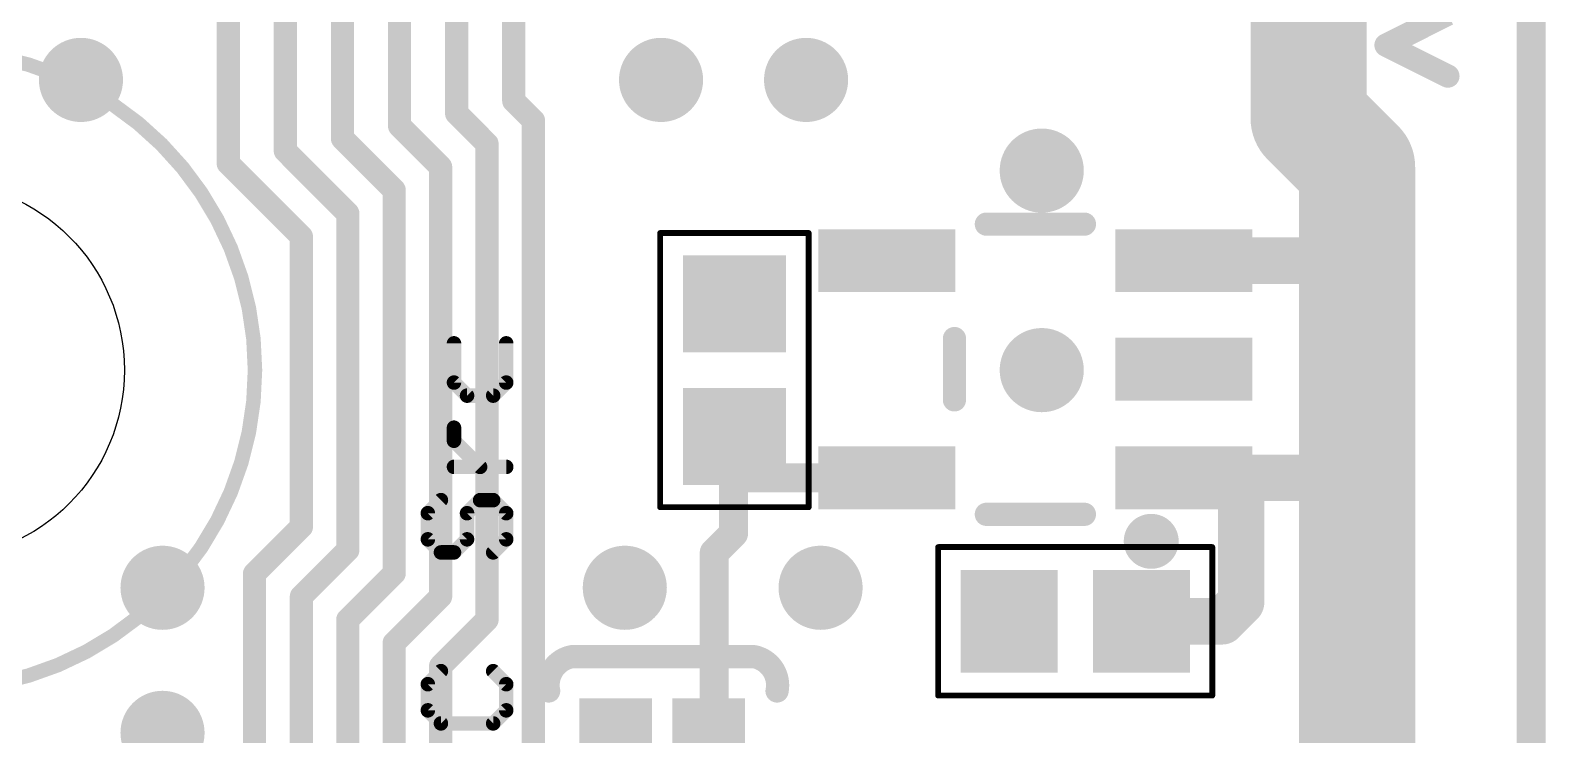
# Model space of a CAD drawing. Extents: x -0.3 to 20.6, y -0.3 to 38.4.
# Drawn here: x 7.18 to 20.45, y 23.48 to 29.64 of the extents above; entities that cross this region are included whole.
import ezdxf

# ---------------------------------------------------------------- set-up
doc = ezdxf.new("R2010")
doc.units = 0
for name, color, linetype in [('1', 12, 'CONTINUOUS'), ('16', 132, 'CONTINUOUS'), ('18', 110, 'CONTINUOUS'), ('20', 53, 'CONTINUOUS'), ('21', 41, 'CONTINUOUS'), ('39', 12, 'CONTINUOUS')]:
    doc.layers.add(name, color=color, linetype=linetype)

# ---------------------------------------------------------------- blocks, each defined once
blk = doc.blocks.new('RECT')
blk.add_solid([(-0.5, -0.5), (0.5, -0.5), (-0.5, 0.5), (0.5, 0.5)])
blk = doc.blocks.new('ROUNDV')
at = {"const_width": 0.5}
blk.add_lwpolyline([(0, -0.25, 1), (0, 0.25, 1), (0, -0.25)], format="xyb", dxfattribs=at)

msp = doc.modelspace()

# ---------------------------------------------------------------- linework, layer by layer
at = {"layer": '1'}
for points, const_width in [([(20.32, 0), (20.32, 38.1)], 0.254), ([(18.3704, 30.4721), (18.3704, 28.8736)], 1.016), ([(8.91, 30.7), (8.91, 28.4788)], 0.2032), ([(9.41, 30.7), (9.41, 28.5884)], 0.2032), ([(9.91, 30.7), (9.91, 28.698)], 0.2032), ([(10.41, 30.7), (10.41, 28.8076)], 0.2032), ([(10.91, 30.7), (10.91, 28.9172)], 0.2032), ([(11.41, 30.7), (11.41, 29.0268)], 0.2032), ([(18.3704, 28.8736), (18.796, 28.448)], 1.016), ([(11.41, 29.0268), (11.5824, 28.8544)], 0.2032), ([(10.91, 28.9172), (11.176, 28.6512)], 0.2032), ([(11.5824, 28.8544), (11.5824, 23.3426)], 0.2032), ([(18.796, 28.448), (18.796, 27.686)], 1.016), ([(9.91, 28.698), (10.3632, 28.2448)], 0.2032), ([(10.41, 28.8076), (10.7696, 28.448)], 0.2032), ([(9.41, 28.5884), (9.9568, 28.0416)], 0.2032), ([(11.176, 24.4856), (11.176, 28.6512)], 0.2032), ([(8.91, 28.4788), (9.5504, 27.8384)], 0.2032), ([(10.7696, 24.6888), (10.7696, 28.448)], 0.2032), ([(10.3632, 24.892), (10.3632, 28.2448)], 0.2032), ([(9.9568, 28.0416), (9.9568, 25.0952)], 0.2032), ([(18.796, 27.686), (18.796, 25.654)], 1.016), ([(9.5504, 27.8384), (9.5504, 25.2984)], 0.2032), ([(17.2783, 27.6279), (18.7379, 27.6279)], 0.4064), ([(18.7379, 27.6279), (18.796, 27.686)], 0.254), ([(13.705, 25.7279), (13.3429, 26.09)], 0.254), ([(18.796, 25.654), (18.796, 22.225)], 1.016), ([(17.78, 25.7279), (18.7221, 25.7279)], 0.4064), ([(17.78, 24.638), (17.78, 25.7279)], 0.4064), ([(13.335, 25.654), (13.335, 25.2413)], 0.254), ([(13.4089, 25.7279), (13.335, 25.654)], 0.2032), ([(13.705, 25.7279), (13.4089, 25.7279)], 0.254), ([(14.6781, 25.7279), (13.705, 25.7279)], 0.254), ([(17.2783, 25.7279), (17.78, 25.7279)], 0.254), ([(18.7221, 25.7279), (18.796, 25.654)], 0.254), ([(9.5504, 25.2984), (9.14, 24.888)], 0.2032), ([(13.335, 25.2413), (13.1659, 25.0721)], 0.254), ([(9.5504, 24.6888), (9.9568, 25.0952)], 0.2032), ([(13.1659, 25.0721), (13.1659, 23.1616)], 0.254), ([(9.14, 24.888), (9.14, 20.78)], 0.2032), ([(9.9568, 24.4856), (10.3632, 24.892)], 0.2032), ([(17.6133, 24.4713), (17.78, 24.638)], 0.4064), ([(9.5504, 21.5392), (9.5504, 24.6888)], 0.2032), ([(10.3632, 24.2824), (10.7696, 24.6888)], 0.2032), ([(9.9568, 21.7424), (9.9568, 24.4856)], 0.2032), ([(10.7696, 24.0792), (11.176, 24.4856)], 0.2032), ([(16.9074, 24.4713), (17.6133, 24.4713)], 0.4064), ([(10.3632, 21.9456), (10.3632, 24.2824)], 0.2032), ([(10.7696, 22.1488), (10.7696, 24.0792)], 0.2032), ([(8.64, 23.1894), (8.3344, 23.495)], 0.254)]:
    msp.add_lwpolyline(points, dxfattribs=dict(at, const_width=const_width))
for points, const_width in [([(18.55, 29.0532, 1), (18.1908, 28.694)], 0.508), ([(11.4459, 29.0627, 1), (11.3741, 28.9909)], 0.1016), ([(11.3592, 29.0268, 1), (11.4608, 29.0268)], 0.1016), ([(18.1164, 28.8736, 1), (18.6244, 28.8736)], 0.508), ([(10.9459, 28.9531, 1), (10.8741, 28.8813)], 0.1016), ([(10.8592, 28.9172, 1), (10.9608, 28.9172)], 0.1016), ([(11.6332, 28.8544, 1), (11.5316, 28.8544)], 0.1016), ([(11.5465, 28.8185, 1), (11.6183, 28.8903)], 0.1016), ([(19.05, 28.448, 1), (18.542, 28.448)], 0.508), ([(9.9459, 28.7339, 1), (9.8741, 28.6621)], 0.1016), ([(10.4459, 28.8435, 1), (10.3741, 28.7717)], 0.1016), ([(10.3592, 28.8076, 1), (10.4608, 28.8076)], 0.1016), ([(18.6164, 28.2684, 1), (18.9756, 28.6276)], 0.508), ([(9.4459, 28.6243, 1), (9.3741, 28.5525)], 0.1016), ([(9.8592, 28.698, 1), (9.9608, 28.698)], 0.1016), ([(11.2268, 28.6512, 1), (11.1252, 28.6512)], 0.1016), ([(11.1401, 28.6153, 1), (11.2119, 28.6871)], 0.1016), ([(8.9459, 28.5147, 1), (8.8741, 28.4429)], 0.1016), ([(9.3592, 28.5884, 1), (9.4608, 28.5884)], 0.1016), ([(10.8204, 28.448, 1), (10.7188, 28.448)], 0.1016), ([(10.7337, 28.4121, 1), (10.8055, 28.4839)], 0.1016), ([(8.8592, 28.4788, 1), (8.9608, 28.4788)], 0.1016), ([(10.414, 28.2448, 1), (10.3124, 28.2448)], 0.1016), ([(10.3273, 28.2089, 1), (10.3991, 28.2807)], 0.1016), ([(10.0076, 28.0416, 1), (9.906, 28.0416)], 0.1016), ([(19.05, 27.686, 1), (18.542, 27.686)], 0.508), ([(9.9209, 28.0057, 1), (9.9927, 28.0775)], 0.1016), ([(9.6012, 27.8384, 1), (9.4996, 27.8384)], 0.1016), ([(9.5145, 27.8025, 1), (9.5863, 27.8743)], 0.1016), ([(18.542, 27.686, 1), (19.05, 27.686)], 0.508), ([(17.2783, 27.7295, 1), (17.2783, 27.5263)], 0.2032), ([(18.693, 27.6728, 1), (18.7828, 27.583)], 0.127), ([(18.7379, 27.5263, 1), (18.7379, 27.7295)], 0.2032), ([(18.8409, 27.6411, 1), (18.7511, 27.7309)], 0.127), ([(13.3878, 26.1349, 1), (13.298, 26.0451)], 0.127), ([(19.05, 25.654, 1), (18.542, 25.654)], 0.508), ([(17.78, 25.8295, 1), (17.78, 25.6263)], 0.2032), ([(17.8816, 25.7279, 1), (17.6784, 25.7279)], 0.2032), ([(18.542, 25.654, 1), (19.05, 25.654)], 0.508), ([(18.7221, 25.6263, 1), (18.7221, 25.8295)], 0.2032), ([(13.3985, 25.654, 1), (13.2715, 25.654)], 0.127), ([(13.4089, 25.7914, 1), (13.4089, 25.6644)], 0.127), ([(13.4449, 25.692, 1), (13.373, 25.7639)], 0.1016), ([(13.705, 25.7914, 1), (13.705, 25.6644)], 0.127), ([(13.6601, 25.683, 1), (13.7499, 25.7728)], 0.127), ([(13.705, 25.6644, 1), (13.705, 25.7914)], 0.127), ([(14.6781, 25.6644, 1), (14.6781, 25.7914)], 0.127), ([(17.2783, 25.7914, 1), (17.2783, 25.6644)], 0.127), ([(17.78, 25.6644, 1), (17.78, 25.7914)], 0.127), ([(18.767, 25.7728, 1), (18.6772, 25.683)], 0.127), ([(18.7511, 25.6091, 1), (18.8409, 25.6989)], 0.127), ([(13.2991, 25.6899, 1), (13.3709, 25.6181)], 0.1016), ([(9.4996, 25.2984, 1), (9.6012, 25.2984)], 0.1016), ([(9.5863, 25.2625, 1), (9.5145, 25.3343)], 0.1016), ([(13.3799, 25.1963, 1), (13.2901, 25.2862)], 0.127), ([(13.2715, 25.2413, 1), (13.3985, 25.2413)], 0.127), ([(9.906, 25.0952, 1), (10.0076, 25.0952)], 0.1016), ([(9.9927, 25.0593, 1), (9.9209, 25.1311)], 0.1016), ([(13.2294, 25.0721, 1), (13.1024, 25.0721)], 0.127), ([(13.121, 25.117, 1), (13.2108, 25.0272)], 0.127), ([(9.1908, 24.888, 1), (9.0892, 24.888)], 0.1016), ([(9.1041, 24.9239, 1), (9.1759, 24.8521)], 0.1016), ([(10.3991, 24.8561, 1), (10.3273, 24.9279)], 0.1016), ([(10.3124, 24.892, 1), (10.414, 24.892)], 0.1016), ([(17.8518, 24.5662, 1), (17.7082, 24.7098)], 0.2032), ([(9.6012, 24.6888, 1), (9.4996, 24.6888)], 0.1016), ([(9.5145, 24.7247, 1), (9.5863, 24.6529)], 0.1016), ([(10.7188, 24.6888, 1), (10.8204, 24.6888)], 0.1016), ([(10.8055, 24.6529, 1), (10.7337, 24.7247)], 0.1016), ([(17.6784, 24.638, 1), (17.8816, 24.638)], 0.2032), ([(10.0076, 24.4856, 1), (9.906, 24.4856)], 0.1016), ([(9.9209, 24.5215, 1), (9.9927, 24.4497)], 0.1016), ([(11.2119, 24.4497, 1), (11.1401, 24.5215)], 0.1016), ([(16.9074, 24.5729, 1), (16.9074, 24.3697)], 0.2032), ([(17.5415, 24.5432, 1), (17.6852, 24.3995)], 0.2032), ([(17.6133, 24.3697, 1), (17.6133, 24.5729)], 0.2032), ([(11.1252, 24.4856, 1), (11.2268, 24.4856)], 0.1016), ([(10.414, 24.2824, 1), (10.3124, 24.2824)], 0.1016), ([(10.3273, 24.3183, 1), (10.3991, 24.2465)], 0.1016), ([(10.8204, 24.0792, 1), (10.7188, 24.0792)], 0.1016), ([(10.7337, 24.1151, 1), (10.8055, 24.0433)], 0.1016), ([(8.3793, 23.5399, 1), (8.2895, 23.4501)], 0.127)]:
    msp.add_lwpolyline(points, format="xyb", dxfattribs=dict(at, const_width=const_width))
at = {"layer": '16'}
for points, const_width in [([(20.32, 0), (20.32, 38.1)], 0.254), ([(19.0484, 29.5146), (19.5907, 29.7858)], 0.2032), ([(19.5907, 29.2435), (19.0484, 29.5146)], 0.2032)]:
    msp.add_lwpolyline(points, dxfattribs=dict(at, const_width=const_width))
at = {"layer": '16', "const_width": 0.1016}
for points in [[(19.0711, 29.5601, 1), (19.0257, 29.4692)], [(19.0257, 29.5601, 1), (19.0711, 29.4692)], [(19.568, 29.198, 1), (19.6135, 29.2889)]]:
    msp.add_lwpolyline(points, format="xyb", dxfattribs=at)
at = {"layer": '20', "const_width": 0.2032}
msp.add_lwpolyline([(20.32, 0), (20.32, 38.1)], dxfattribs=at)
at = {"layer": '20'}
msp.add_circle((6.35, 26.67), 1.651, dxfattribs=at)
at = {"layer": '21'}
for points, const_width in [([(19.3834, 31.2341), (19.3834, 29.7101)], 0.2032), ([(15.5488, 27.9479), (16.4076, 27.9479)], 0.2032), ([(10.8867, 26.9043), (10.8867, 26.5611)], 0.127), ([(11.3443, 26.5611), (11.3443, 26.9043)], 0.127), ([(15.2694, 26.4095), (15.2694, 26.9463)], 0.2032), ([(10.8867, 26.5611), (11.0011, 26.4467)], 0.127), ([(11.2299, 26.4467), (11.3443, 26.5611)], 0.127), ([(11.0011, 26.4467), (11.2299, 26.4467)], 0.127), ([(10.8867, 26.0518), (10.8867, 26.1662)], 0.127), ([(11.1155, 25.823), (10.8867, 26.0518)], 0.127), ([(11.3443, 25.823), (10.8867, 25.823)], 0.127), ([(10.7723, 25.5322), (10.6579, 25.4178)], 0.127), ([(10.6579, 25.4178), (10.6579, 25.189)], 0.127), ([(11.0011, 25.4178), (11.1155, 25.5322)], 0.127), ([(11.0011, 25.189), (11.0011, 25.4178)], 0.127), ([(11.1155, 25.5322), (11.2299, 25.5322)], 0.127), ([(11.2299, 25.5322), (11.3443, 25.4178)], 0.127), ([(11.3443, 25.4178), (11.3443, 25.189)], 0.127), ([(16.4076, 25.4079), (15.5488, 25.4079)], 0.2032), ([(10.6579, 25.189), (10.7723, 25.0746)], 0.127), ([(10.8867, 25.0746), (11.0011, 25.189)], 0.127), ([(11.3443, 25.189), (11.2299, 25.0746)], 0.127), ([(10.7723, 25.0746), (10.8867, 25.0746)], 0.127), ([(11.9159, 24.1616), (13.5159, 24.1616)], 0.2032), ([(10.7723, 24.0353), (10.6579, 23.9209)], 0.127), ([(11.3443, 23.9209), (11.2299, 24.0353)], 0.127), ([(10.6579, 23.9209), (10.6579, 23.6921)], 0.127), ([(11.3443, 23.6921), (11.3443, 23.9209)], 0.127), ([(10.6579, 23.6921), (10.7723, 23.5777)], 0.127), ([(11.2299, 23.5777), (11.3443, 23.6921)], 0.127), ([(10.7723, 23.5777), (11.2299, 23.5777)], 0.127)]:
    msp.add_lwpolyline(points, dxfattribs=dict(at, const_width=const_width))
for points, const_width in [([(19.3326, 29.7101, 1), (19.4342, 29.7101)], 0.1016), ([(15.5488, 27.9987, 1), (15.5488, 27.8971)], 0.1016), ([(16.4076, 27.8971, 1), (16.4076, 27.9987)], 0.1016), ([(10.9184, 26.9043, 1), (10.8549, 26.9043)], 0.0635), ([(11.376, 26.9043, 1), (11.3125, 26.9043)], 0.0635), ([(15.3202, 26.9463, 1), (15.2186, 26.9463)], 0.1016), ([(10.9091, 26.5835, 1), (10.8642, 26.5386)], 0.0635), ([(10.8549, 26.5611, 1), (10.9184, 26.5611)], 0.0635), ([(11.3125, 26.5611, 1), (11.376, 26.5611)], 0.0635), ([(11.3667, 26.5386, 1), (11.3218, 26.5835)], 0.0635), ([(11.0011, 26.4784, 1), (11.0011, 26.4149)], 0.0635), ([(10.9786, 26.4242, 1), (11.0235, 26.4691)], 0.0635), ([(11.2074, 26.4691, 1), (11.2523, 26.4242)], 0.0635), ([(11.2299, 26.4149, 1), (11.2299, 26.4784)], 0.0635), ([(15.2186, 26.4095, 1), (15.3202, 26.4095)], 0.1016), ([(10.9184, 26.1662, 1), (10.8549, 26.1662)], 0.0635), ([(10.9091, 26.0742, 1), (10.8642, 26.0293)], 0.0635), ([(10.8549, 26.0518, 1), (10.9184, 26.0518)], 0.0635), ([(10.8867, 25.8547, 1), (10.8867, 25.7912)], 0.0635), ([(11.3443, 25.7912, 1), (11.3443, 25.8547)], 0.0635), ([(11.093, 25.8005, 1), (11.1379, 25.8454)], 0.0635), ([(10.6896, 25.4178, 1), (10.6261, 25.4178)], 0.0635), ([(10.7947, 25.5097, 1), (10.7498, 25.5546)], 0.0635), ([(11.0328, 25.4178, 1), (10.9693, 25.4178)], 0.0635), ([(11.1155, 25.5639, 1), (11.1155, 25.5004)], 0.0635), ([(11.1379, 25.5097, 1), (11.093, 25.5546)], 0.0635), ([(11.2523, 25.5546, 1), (11.2074, 25.5097)], 0.0635), ([(11.2299, 25.5004, 1), (11.2299, 25.5639)], 0.0635), ([(11.376, 25.4178, 1), (11.3125, 25.4178)], 0.0635), ([(15.5488, 25.4587, 1), (15.5488, 25.3571)], 0.1016), ([(16.4076, 25.3571, 1), (16.4076, 25.4587)], 0.1016), ([(10.6354, 25.4402, 1), (10.6803, 25.3953)], 0.0635), ([(10.9786, 25.4402, 1), (11.0235, 25.3953)], 0.0635), ([(11.3218, 25.3953, 1), (11.3667, 25.4402)], 0.0635), ([(16.9926, 25.0578, 1), (16.9926, 25.285, 1), (16.9926, 25.0578)], 0.254), ([(10.6261, 25.189, 1), (10.6896, 25.189)], 0.0635), ([(10.6803, 25.2114, 1), (10.6354, 25.1665)], 0.0635), ([(10.9693, 25.189, 1), (11.0328, 25.189)], 0.0635), ([(11.0235, 25.1665, 1), (10.9786, 25.2114)], 0.0635), ([(11.3125, 25.189, 1), (11.376, 25.189)], 0.0635), ([(11.3667, 25.1665, 1), (11.3218, 25.2114)], 0.0635), ([(10.7723, 25.1063, 1), (10.7723, 25.0428)], 0.0635), ([(10.7498, 25.0521, 1), (10.7947, 25.097)], 0.0635), ([(10.8642, 25.097, 1), (10.9091, 25.0521)], 0.0635), ([(10.8867, 25.0428, 1), (10.8867, 25.1063)], 0.0635), ([(11.2074, 25.097, 1), (11.2523, 25.0521)], 0.0635), ([(16.9942, 25.0142, 1), (16.9942, 25.1412, 1), (16.9942, 25.0142)], 0.127), ([(11.9159, 24.1616, 0.4144), (11.7159, 23.8616)], 0.2032), ([(11.9159, 24.2124, 1), (11.9159, 24.1108)], 0.1016), ([(11.9258, 24.1118, 1), (11.9059, 24.2114)], 0.1016), ([(13.7159, 23.8616, 0.4144), (13.5159, 24.1616)], 0.2032), ([(13.5258, 24.2114, 1), (13.5059, 24.1118)], 0.1016), ([(13.5159, 24.1108, 1), (13.5159, 24.2124)], 0.1016), ([(10.7947, 24.0129, 1), (10.7498, 24.0578)], 0.0635), ([(11.2523, 24.0578, 1), (11.2074, 24.0129)], 0.0635), ([(10.6896, 23.9209, 1), (10.6261, 23.9209)], 0.0635), ([(10.6354, 23.9434, 1), (10.6803, 23.8985)], 0.0635), ([(11.376, 23.9209, 1), (11.3125, 23.9209)], 0.0635), ([(11.3218, 23.8985, 1), (11.3667, 23.9434)], 0.0635), ([(11.6661, 23.8516, 1), (11.7657, 23.8716)], 0.1016), ([(13.6661, 23.8716, 1), (13.7657, 23.8516)], 0.1016), ([(10.6803, 23.7146, 1), (10.6354, 23.6697)], 0.0635), ([(11.3667, 23.6697, 1), (11.3218, 23.7146)], 0.0635), ([(10.6261, 23.6921, 1), (10.6896, 23.6921)], 0.0635), ([(10.7723, 23.6095, 1), (10.7723, 23.546)], 0.0635), ([(10.7498, 23.5553, 1), (10.7947, 23.6002)], 0.0635), ([(11.2074, 23.6002, 1), (11.2523, 23.5553)], 0.0635), ([(11.2299, 23.546, 1), (11.2299, 23.6095)], 0.0635), ([(11.3125, 23.6921, 1), (11.376, 23.6921)], 0.0635)]:
    msp.add_lwpolyline(points, format="xyb", dxfattribs=dict(at, const_width=const_width))
at = {"layer": '39'}
for points, const_width in [([(6.35, 23.876, 1), (6.35, 29.464, 1), (6.35, 23.876)], 0.127), ([(12.7056, 27.87, 1), (12.6802, 27.87)], 0.0254), ([(12.6929, 27.8827, 1), (12.6929, 27.8573)], 0.0254), ([(14.0056, 27.87, 1), (13.9802, 27.87)], 0.0254), ([(13.9929, 27.8573, 1), (13.9929, 27.8827)], 0.0254), ([(12.6929, 25.4827, 1), (12.6929, 25.4573)], 0.0254), ([(12.6802, 25.47, 1), (12.7056, 25.47)], 0.0254), ([(13.9802, 25.47, 1), (14.0056, 25.47)], 0.0254), ([(13.9929, 25.4573, 1), (13.9929, 25.4827)], 0.0254), ([(15.1401, 25.1213, 1), (15.1147, 25.1213)], 0.0254), ([(15.1274, 25.134, 1), (15.1274, 25.1086)], 0.0254), ([(17.5401, 25.1213, 1), (17.5147, 25.1213)], 0.0254), ([(17.5274, 25.1086, 1), (17.5274, 25.134)], 0.0254), ([(15.1274, 23.834, 1), (15.1274, 23.8086)], 0.0254), ([(15.1147, 23.8213, 1), (15.1401, 23.8213)], 0.0254), ([(17.5147, 23.8213, 1), (17.5401, 23.8213)], 0.0254), ([(17.5274, 23.8086, 1), (17.5274, 23.834)], 0.0254)]:
    msp.add_lwpolyline(points, format="xyb", dxfattribs=dict(at, const_width=const_width))
at = {"layer": '39', "const_width": 0.0508}
for points in [[(12.6929, 25.47), (12.6929, 27.87)], [(12.6929, 27.87), (13.9929, 27.87)], [(13.9929, 27.87), (13.9929, 25.47)], [(13.9929, 25.47), (12.6929, 25.47)], [(15.1274, 23.8213), (15.1274, 25.1213)], [(15.1274, 25.1213), (17.5274, 25.1213)], [(17.5274, 25.1213), (17.5274, 23.8213)], [(17.5274, 23.8213), (15.1274, 23.8213)]]:
    msp.add_lwpolyline(points, dxfattribs=at)

# ---------------------------------------------------------------- block references
at = {"layer": '1'}
for p, xscale, yscale, rotation in [((14.6781, 27.6279), 0.55, 1.2, 90), ((17.2783, 27.6279), 0.55, 1.2, 90), ((13.3429, 27.25), 0.85, 0.9, 90), ((17.2783, 26.6779), 0.55, 1.2, 90), ((13.3429, 26.09), 0.85, 0.9, 90), ((14.6781, 25.7279), 0.55, 1.2, 90), ((17.2783, 25.7279), 0.55, 1.2, 90), ((15.7474, 24.4713), 0.85, 0.9, 180), ((16.9074, 24.4713), 0.85, 0.9, 180), ((12.3032, 23.1616), 0.635, 1.27, 180)]:
    msp.add_blockref('RECT', p, dxfattribs=dict(at, xscale=xscale, yscale=yscale, rotation=rotation))
at = {"layer": '1', "xscale": 0.635, "yscale": 1.27}
msp.add_blockref('RECT', (13.1168, 23.1616), dxfattribs=at)
at = {"layer": '18', "xscale": 0.7366, "yscale": 0.7366}
for p in [(7.62, 29.21), (7.62, 29.21), (12.7, 29.21), (12.7, 29.21), (13.97, 29.21), (13.97, 29.21), (16.0338, 28.4163), (16.0338, 28.4163), (16.0338, 26.67), (16.0338, 26.67), (8.3344, 24.765), (8.3344, 24.765), (12.3825, 24.765), (12.3825, 24.765), (14.097, 24.765), (14.097, 24.765), (8.3344, 23.495), (8.3344, 23.495)]:
    msp.add_blockref('ROUNDV', p, dxfattribs=at)

doc.saveas('drawing.dxf')
